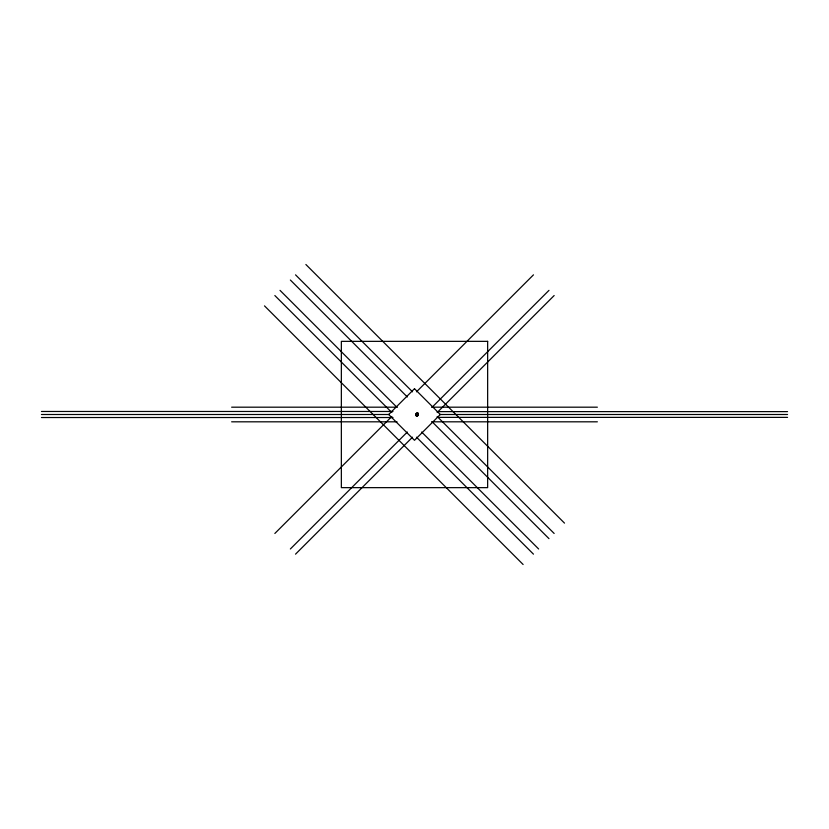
<?xml version="1.0" encoding="UTF-8"?>
<svg xmlns="http://www.w3.org/2000/svg" width="829" height="829" viewBox="0 0 829 829"><rect width="100%" height="100%" fill="white"/><g stroke="black" fill="none" stroke-linecap="round" stroke-linejoin="round"><path stroke-width="1.24" d="M416.583 415.826L416.438 413.163L418.168 413.163L416.148 413.609L417.629 414.013L416.583 413.609M418.127 414.946L417.837 413.163L417.837 415.764L418.127 413.982M416.427 414.459L416.769 413.163L416.769 415.764M416.148 414.407L416.49 413.464M416.148 415.028L416.438 415.826L418.168 415.288C413.464 415.951 419.433 416.552 417.288 413.464M274.845 533.461L391.816 416.49M416.49 391.816L533.461 274.845M416.925 413.557L416.117 414.407L416.572 415.495M416.345 414.5L417.94 414.199L416.552 415.464M416.645 415.236L417.391 414.925M290.368 548.974L407.34 432.013M432.013 407.34L548.974 290.368M295.538 554.155L412.51 437.184M437.184 412.51L554.155 295.538M416.697 414.707L417.93 414.718L417.547 413.858M417.288 415.971L418.313 414.883L417.661 413.163M416.293 414.883L416.925 415.37M417.629 414.013L416.148 414.023M417.194 413.609L417.35 415.826M231.633 407.184L397.05 407.184M431.95 407.184L597.367 407.184M41.45 411.474L392.967 411.474M437.318 411.619L787.55 411.619M41.45 414.5L389.091 414.5M439.909 414.5L787.55 414.5M416.148 415.826L417.64 415.422M437.318 417.381L787.55 417.381M41.45 417.526L392.967 417.526M231.633 421.816L397.05 421.816M431.95 421.816L597.367 421.816M305.88 264.503L564.497 523.12M295.538 274.845L412.51 391.816M437.184 416.49L554.155 533.461M290.368 280.026L407.34 396.987M432.013 421.66L548.974 538.632M280.026 290.368L396.987 407.34M421.66 432.013L538.632 548.974M274.845 295.538L391.816 412.51M416.49 437.184L533.461 554.155M264.503 305.88L523.12 564.497M417.06 413.464L417.06 415.288M416.5 415.971L416.386 414.013M414.5 388.708L388.708 414.5L414.5 440.292L440.292 414.5L414.5 388.708M487.649 341.351L341.351 341.351L341.351 487.649L487.649 487.649L487.649 341.351"/></g></svg>
